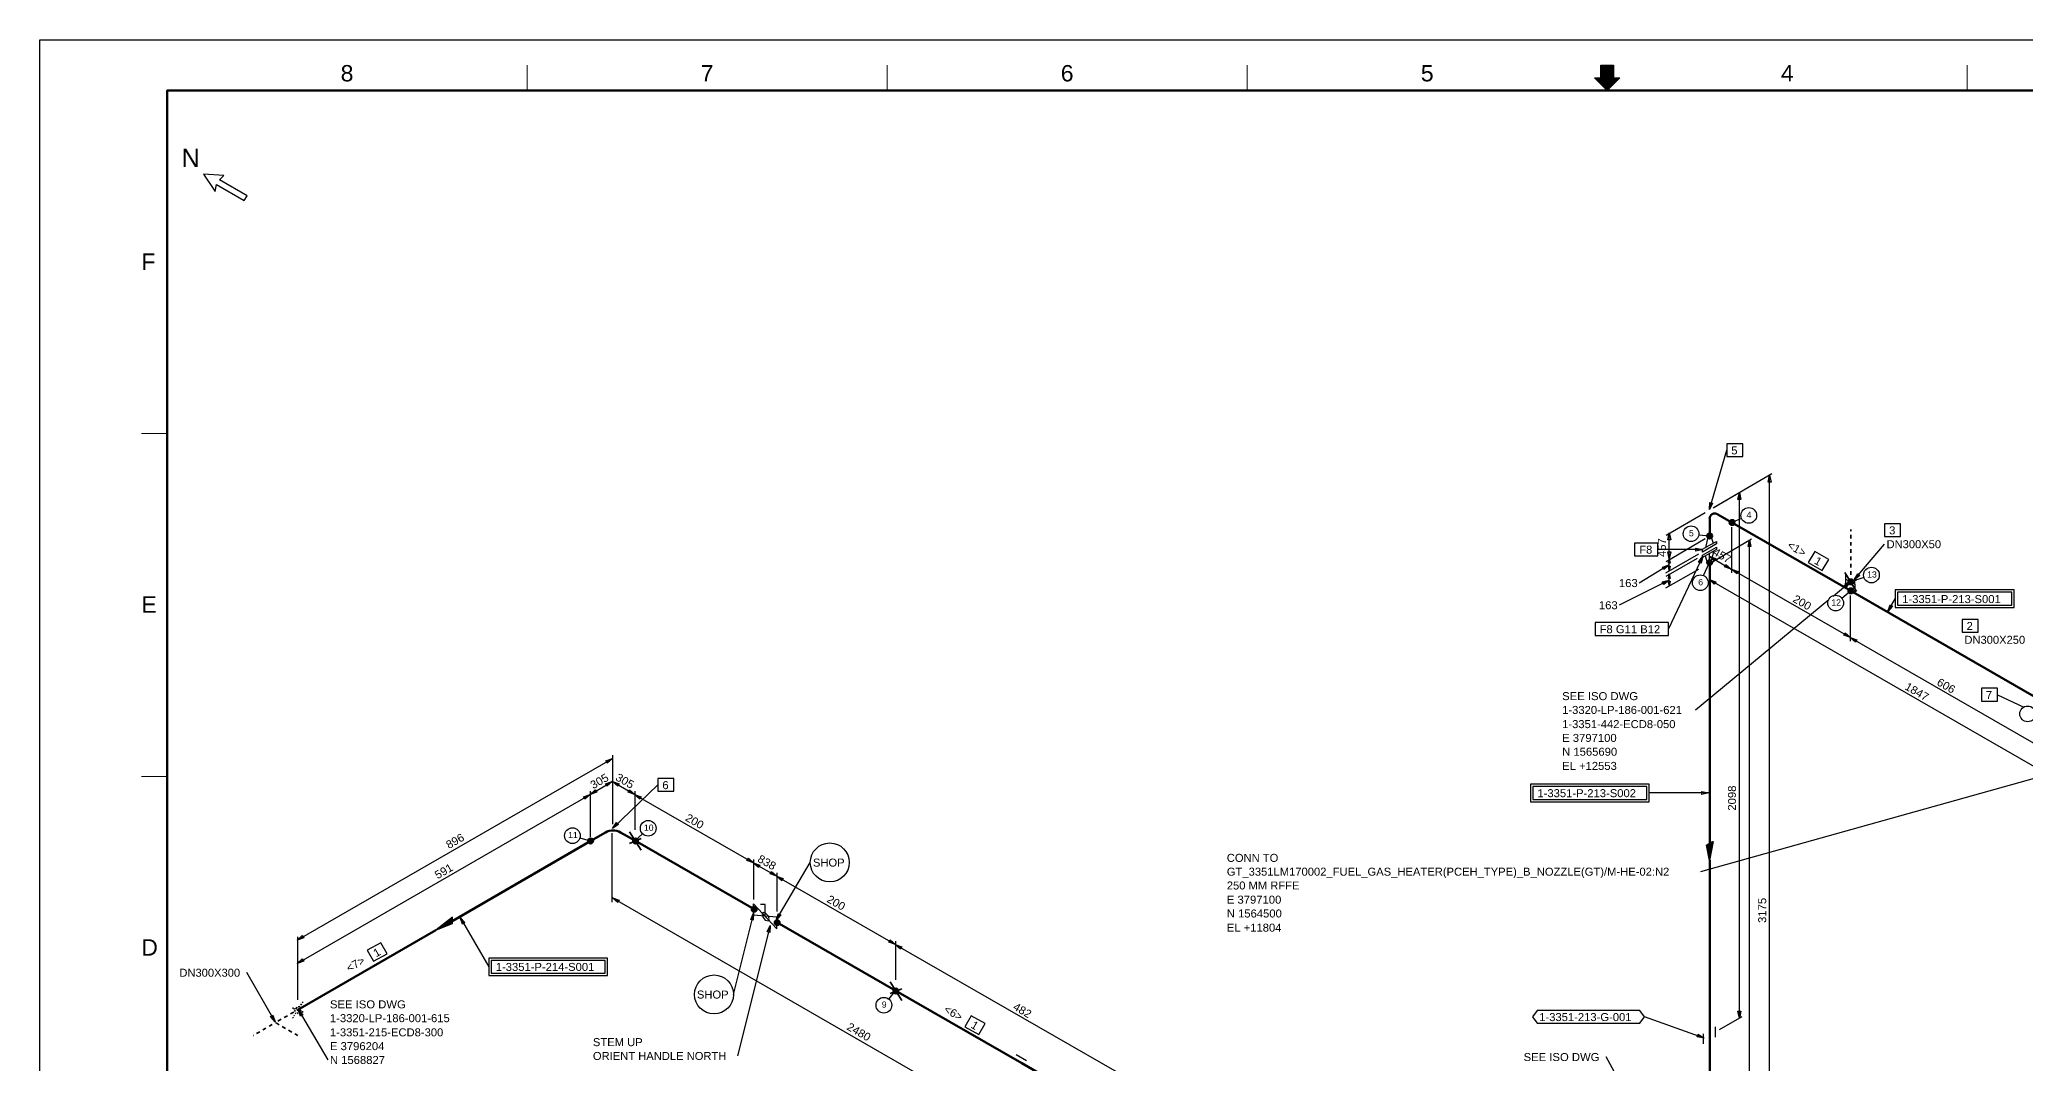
# Model space of a CAD drawing. Header units: inches. Extents: x 0 to 841, y 0 to 594.
# Drawn here: x 0 to 546, y 312 to 594 of the extents above; entities that cross this region are included whole.
import ezdxf
from ezdxf.enums import TextEntityAlignment as Align

# ---------------------------------------------------------------- set-up
doc = ezdxf.new("R2010")
doc.units = ezdxf.units.IN
doc.header["$MEASUREMENT"] = 0
for name, color, linetype in [('AD1', 7, 'Continuous'), ('AD2', 7, 'Continuous'), ('BG Border', 7, 'Continuous'), ('DIMLINES', 7, 'Continuous'), ('DIMTEXT', 7, 'Continuous'), ('FITTINGS', 7, 'Continuous'), ('FRAME', 7, 'Continuous'), ('ISOTEXT', 7, 'Continuous'), ('NOZZLES', 7, 'Continuous'), ('PIPE', 7, 'Continuous'), ('WELDS', 7, 'Continuous')]:
    doc.layers.add(name, color=color, linetype=linetype)
doc.styles.add('Arial', font='arial.ttf')

msp = doc.modelspace()

# ---------------------------------------------------------------- linework, layer by layer
at = {"layer": 'A1', "color": 4, "linetype": 'Continuous', "lineweight": 30}
for p, q in [((410.52, 388.52), (410.52, 385)), ((441.88, 385), (441.88, 388.52)), ((71.08, 327.16), (79.24, 313.32))]:
    msp.add_line(p, q, dxfattribs=at)
at = {"layer": 'AD1', "color": 4, "linetype": 'Continuous', "lineweight": 30}
for p, q in [((448.04, 451.16), (447.64, 453.08)), ((448.44, 453.08), (448.04, 451.16)), ((459, 451.88), (460.84, 451.24)), ((460.44, 450.6), (459, 451.88)), ((465.16, 448.36), (467, 447.72)), ((466.6, 447.08), (465.16, 448.36)), ((459, 445.48), (460.84, 444.84)), ((460.44, 444.2), (459, 445.48)), ((497.8, 429.56), (499.64, 428.92)), ((499.24, 428.28), (497.8, 429.56)), ((151.32, 386.36), (152.76, 387.64)), ((157.48, 389.88), (159.32, 389.24)), ((158.92, 388.6), (157.48, 389.88)), ((153.16, 387), (151.32, 386.36)), ((163.56, 386.36), (165.4, 385.72)), ((165, 385.08), (163.56, 386.36)), ((196.2, 367.56), (198.04, 366.92)), ((197.64, 366.28), (196.2, 367.56)), ((202.6, 363.88), (204.44, 363.24)), ((204.04, 362.6), (202.6, 363.88)), ((157.48, 357.88), (159.32, 357.24)), ((158.92, 356.6), (157.48, 357.88)), ((70.76, 346.28), (72.2, 347.56)), ((72.6, 346.92), (70.76, 346.28)), ((235.24, 345.08), (237.08, 344.44)), ((236.68, 343.8), (235.24, 345.08)), ((70.76, 339.88), (72.2, 341.16)), ((72.6, 340.52), (70.76, 339.88)), ((467.32, 324.84), (466.92, 326.76)), ((467.72, 326.76), (467.32, 324.84))]:
    msp.add_line(p, q, dxfattribs=at)
at = {"layer": 'AD2', "color": 4, "linetype": 'Continuous', "lineweight": 30}
for p, q in [((475.24, 472.28), (475.64, 474.2)), ((475.64, 474.2), (476.04, 472.28)), ((466.92, 467.48), (467.32, 469.4)), ((467.32, 469.4), (467.72, 467.48)), ((447.64, 456.44), (448.04, 458.36)), ((448.04, 458.36), (448.44, 456.44)), ((469.72, 454.52), (470.12, 456.44)), ((470.12, 456.44), (470.52, 454.52)), ((465.08, 448.36), (463.24, 449)), ((463.64, 449.64), (465.08, 448.36)), ((497.88, 429.56), (496.04, 430.2)), ((496.44, 430.84), (497.88, 429.56)), ((155.64, 395.64), (157.48, 396.28)), ((157.48, 396.28), (156.04, 395)), ((155.56, 389.24), (157.4, 389.88)), ((157.4, 389.88), (155.96, 388.6)), ((162.2, 387.64), (163.64, 386.36)), ((149.48, 385.72), (151.32, 386.36)), ((151.32, 386.36), (149.88, 385.08)), ((163.64, 386.36), (161.8, 387)), ((196.28, 367.56), (194.44, 368.2)), ((194.84, 368.84), (196.28, 367.56)), ((202.68, 363.88), (200.84, 364.52)), ((201.24, 365.16), (202.68, 363.88)), ((235.32, 345.08), (233.48, 345.72)), ((233.88, 346.36), (235.32, 345.08))]:
    msp.add_line(p, q, dxfattribs=at)
at = {"layer": 'BG Border', "color": 7, "linetype": 'Continuous', "lineweight": 25}
for p, q in [((0, 594), (841, 594)), ((0, 0), (0, 594)), ((429.25, 587.02), (432.75, 587.02)), ((429.25, 583.5), (429.25, 587.02)), ((432.75, 587.02), (432.75, 583.5)), ((431, 580), (427.5, 583.5)), ((427.5, 583.5), (429.25, 583.5)), ((434.5, 583.5), (431, 580)), ((432.75, 583.5), (434.5, 583.5))]:
    msp.add_line(p, q, dxfattribs=at)
at = {"layer": 'BG Border', "color": 7, "linetype": 'Continuous', "lineweight": 13}
for p, q in [((134, 580), (134, 587.02)), ((233, 580), (233, 587.02)), ((332, 580), (332, 587.02)), ((429.4, 581.6), (429.4, 587.02)), ((429.6, 581.4), (429.6, 587.02)), ((429.8, 581.2), (429.8, 587.02)), ((430, 581), (430, 587.02)), ((430.2, 580.8), (430.2, 587.02)), ((430.4, 580.6), (430.4, 587.02)), ((430.6, 580.4), (430.6, 587.02)), ((430.8, 580.2), (430.8, 587.02)), ((431, 580), (431, 587.02)), ((431.2, 580.2), (431.2, 587.02)), ((431.4, 580.4), (431.4, 587.02)), ((431.6, 580.6), (431.6, 587.02)), ((431.8, 580.8), (431.8, 587.02)), ((432, 581), (432, 587.02)), ((432.2, 581.2), (432.2, 587.02)), ((432.4, 581.4), (432.4, 587.02)), ((432.6, 581.6), (432.6, 587.02)), ((530, 580), (530, 587.02)), ((427.6, 583.4), (427.6, 583.5)), ((427.8, 583.2), (427.8, 583.5)), ((428, 583), (428, 583.5)), ((428.2, 582.8), (428.2, 583.5)), ((428.4, 582.6), (428.4, 583.5)), ((428.6, 582.4), (428.6, 583.5)), ((428.8, 582.2), (428.8, 583.5)), ((429, 582), (429, 583.5)), ((429.2, 581.8), (429.2, 583.5)), ((432.8, 581.8), (432.8, 583.5)), ((433, 582), (433, 583.5)), ((433.2, 582.2), (433.2, 583.5)), ((433.4, 582.4), (433.4, 583.5)), ((433.6, 582.6), (433.6, 583.5)), ((433.8, 582.8), (433.8, 583.5)), ((434, 583), (434, 583.5)), ((434.2, 583.2), (434.2, 583.5)), ((434.4, 583.4), (434.4, 583.5)), ((27.98, 485.67), (35, 485.67)), ((27.98, 391.33), (35, 391.33))]:
    msp.add_line(p, q, dxfattribs=at)
at = {"layer": 'BG Border', "color": 3, "linetype": 'Continuous', "lineweight": 120}
for p, q in [((35, 580), (827, 580)), ((35, 14), (35, 580))]:
    msp.add_line(p, q, dxfattribs=at)
msp.add_lwpolyline([(827, 580), (35, 580), (35, 14), (827, 14)], close=True, dxfattribs=at)
at = {"layer": 'DIMLINES', "color": 7, "linetype": 'Continuous', "lineweight": 30}
for p, q in [((468.12, 469.8), (460.12, 465.08)), ((476.28, 474.52), (460.44, 465.32)), ((476.04, 472.28), (475.24, 472.28)), ((467.72, 467.48), (466.92, 467.48)), ((447.16, 457.64), (457.88, 463.96)), ((465.24, 447.32), (465.24, 459.88)), ((447.16, 450.44), (457.88, 456.76)), ((448.44, 456.44), (447.64, 456.44)), ((470.68, 456.6), (459.96, 450.28)), ((470.52, 454.52), (469.72, 454.52)), ((448.04, 449.48), (439.8, 444.52)), ((446.2, 448.84), (448.04, 449.48)), ((446.6, 448.2), (446.2, 448.84)), ((448.04, 449.48), (446.6, 448.2)), ((447.08, 447.32), (456.2, 452.52)), ((447.08, 443.16), (456.2, 448.36)), ((447.16, 446.36), (455.8, 451.4)), ((447.64, 453.08), (448.44, 453.08)), ((447.8, 449.96), (448.04, 451.16)), ((448.28, 449.96), (447.8, 449.96)), ((448.04, 447.96), (447.8, 449.16)), ((447.8, 449.16), (448.28, 449.16)), ((448.04, 451.16), (448.28, 449.96)), ((448.04, 447.96), (448.04, 451.16)), ((448.28, 449.16), (448.04, 447.96)), ((459.08, 450.92), (459.08, 452.84)), ((460.84, 451.24), (460.44, 450.6)), ((463.24, 449), (463.64, 449.64)), ((467, 447.72), (466.6, 447.08)), ((448.04, 445.32), (434.28, 438.44)), ((446.12, 444.84), (448.04, 445.32)), ((446.52, 444.12), (446.12, 444.84)), ((448.04, 445.32), (446.52, 444.12)), ((447.8, 445.8), (448.04, 447)), ((448.28, 445.8), (447.8, 445.8)), ((448.04, 443.8), (447.8, 445)), ((447.8, 445), (448.28, 445)), ((448.04, 447), (448.28, 445.8)), ((448.04, 443.8), (448.04, 447)), ((448.28, 445), (448.04, 443.8)), ((459.08, 444.52), (459.08, 446.44)), ((460.84, 444.84), (460.44, 444.2)), ((497.88, 428.52), (497.88, 441.08)), ((496.04, 430.2), (496.44, 430.84)), ((499.64, 428.92), (499.24, 428.28)), ((156.04, 395), (155.64, 395.64)), ((157.48, 397.16), (157.48, 378.2)), ((152.76, 387.64), (153.16, 387)), ((155.96, 388.6), (155.56, 389.24)), ((159.32, 389.24), (158.92, 388.6)), ((161.8, 387), (162.2, 387.64)), ((149.88, 385.08), (149.48, 385.72)), ((151.32, 387.24), (151.32, 374.68)), ((163.64, 387.24), (163.64, 376.6)), ((165.4, 385.72), (165, 385.08)), ((157.4, 356.76), (157.4, 375.72)), ((194.44, 368.2), (194.84, 368.84)), ((196.28, 368.44), (196.28, 357.48)), ((198.04, 366.92), (197.64, 366.28)), ((200.84, 364.52), (201.24, 365.16)), ((202.68, 364.76), (202.68, 354.12)), ((204.44, 363.24), (204.04, 362.6)), ((159.32, 357.24), (158.92, 356.6)), ((70.84, 347.16), (70.84, 330.04)), ((72.2, 347.56), (72.6, 346.92)), ((233.48, 345.72), (233.88, 346.36)), ((235.32, 345.96), (235.32, 335.32)), ((237.08, 344.44), (236.68, 343.8)), ((70.84, 340.76), (70.84, 329.88)), ((72.2, 341.16), (72.6, 340.52)), ((468.04, 325.16), (461.8, 321.56)), ((466.92, 326.76), (467.72, 326.76))]:
    msp.add_line(p, q, dxfattribs=at)
at = {"layer": 'DL', "color": 4, "linetype": 'Continuous', "lineweight": 30}
for p, q in [((475.64, 212.76), (475.64, 474.2)), ((467.32, 324.84), (467.32, 469.4)), ((448.04, 451.16), (448.04, 458.36)), ((470.12, 267.24), (470.12, 456.44)), ((459, 451.88), (465.08, 448.36)), ((465.16, 448.36), (497.88, 429.56)), ((459, 445.48), (561.32, 386.6)), ((497.8, 429.56), (550.68, 399.08)), ((70.76, 346.28), (157.48, 396.28)), ((151.32, 386.36), (157.4, 389.88)), ((157.48, 389.88), (163.64, 386.36)), ((70.76, 339.88), (151.32, 386.36)), ((163.56, 386.36), (196.28, 367.56)), ((196.2, 367.56), (202.68, 363.88)), ((202.6, 363.88), (235.32, 345.08)), ((157.48, 357.88), (459.08, 184.12)), ((235.24, 345.08), (305.4, 304.68))]:
    msp.add_line(p, q, dxfattribs=at)
at = {"layer": 'ELBO', "color": 3, "linetype": 'Continuous', "lineweight": 50}
for centre, radius, start, end in [((460.55, 462.28), 1.39, 60.019, 180), ((157.64, 372.28), 4.16, 60.018, 119.982)]:
    msp.add_arc(centre, radius, start, end, dxfattribs=at)
at = {"layer": 'FITTINGS', "color": 2, "linetype": 'Continuous', "lineweight": 30}
for p, q in [((458.3, 372.4), (459.9, 373.4)), ((459.1, 368.2), (458.3, 372.4)), ((458.4, 372.5), (459.8, 373.3)), ((459.1, 368.7), (458.4, 372.5)), ((458.5, 372.5), (459.7, 373.2)), ((459.1, 369.2), (458.5, 372.5)), ((458.6, 372.6), (459.6, 373.1)), ((459.1, 369.7), (458.6, 372.6)), ((458.7, 372.6), (459.4, 373)), ((459.1, 370.1), (458.7, 372.6)), ((458.8, 372.7), (459.4, 373)), ((459.1, 370.5), (458.8, 372.7)), ((459, 372.8), (459.2, 373)), ((459.1, 371.4), (459, 372.9)), ((459, 372.9), (459.1, 372.9)), ((459.1, 371), (459, 372.8)), ((459.1, 372.9), (460.1, 373.4)), ((460.1, 373.4), (459.1, 368.2)), ((459.9, 373.4), (459.1, 368.7)), ((459.8, 373.3), (459.1, 369.2)), ((459.7, 373.2), (459.1, 369.7)), ((459.6, 373.1), (459.1, 370.1)), ((459.4, 373), (459.1, 370.5)), ((459.4, 373), (459.1, 371)), ((459.2, 373), (459.1, 371.4)), ((459.1, 372.9), (459.1, 368.2)), ((113.5, 352.6), (108.9, 349)), ((113.5, 351.6), (108.9, 349)), ((108.9, 349), (113.5, 350.8)), ((113.5, 352.4), (109.4, 349.2)), ((109.4, 349.2), (113.5, 350.9)), ((113.5, 352.3), (109.8, 349.4)), ((109.8, 349.4), (113.5, 351)), ((113.5, 352.2), (110.3, 349.8)), ((110.3, 349.8), (113.5, 351.1)), ((113.5, 352.1), (110.7, 350)), ((110.7, 350), (113.5, 351.2)), ((113.5, 351.9), (111.1, 350.2)), ((111.1, 350.2), (113.5, 351.3)), ((113.5, 351.8), (111.6, 350.5)), ((111.6, 350.5), (113.5, 351.4)), ((113.5, 351.7), (112, 350.7)), ((112, 350.7), (113.5, 351.5)), ((113.5, 351.6), (113.5, 352.6)), ((113.5, 350.8), (113.5, 352.4)), ((113.5, 350.9), (113.5, 352.3)), ((113.5, 351), (113.5, 352.2)), ((113.5, 351.1), (113.5, 352.1)), ((113.5, 351.2), (113.5, 351.9)), ((113.5, 351.3), (113.5, 351.8)), ((113.5, 351.4), (113.5, 351.7)), ((113.5, 351.5), (113.5, 351.6))]:
    msp.add_line(p, q, dxfattribs=at)
at = {"layer": 'FRAME', "color": 2, "linetype": 'Continuous', "lineweight": 30}
for p, q in [((45, 557), (48.2, 552.2)), ((50.6, 556.6), (45, 557)), ((48.2, 552.2), (48.6, 554.2)), ((48.6, 554.2), (56.2, 549.8)), ((49.4, 555.4), (50.6, 556.6)), ((57, 551), (49.4, 555.4)), ((56.2, 549.8), (57, 551))]:
    msp.add_line(p, q, dxfattribs=at)
at = {"layer": 'ISOTEXT', "color": 7, "linetype": 'Continuous', "lineweight": 30}
for p, q in [((459.08, 464.76), (463.88, 481.08)), ((468.28, 482.84), (463.88, 482.84)), ((463.88, 482.84), (463.88, 479.32)), ((468.28, 479.32), (468.28, 482.84)), ((463.88, 479.32), (468.28, 479.32)), ((459.08, 464.76), (459.24, 466.68)), ((459.96, 466.52), (459.08, 464.76)), ((459.24, 466.68), (459.96, 466.52)), ((511.64, 460.84), (507.24, 460.84)), ((507.24, 460.84), (507.24, 457.32)), ((511.64, 457.32), (511.64, 460.84)), ((444.92, 455.48), (438.52, 455.48)), ((438.52, 455.48), (438.52, 451.96)), ((457.32, 453.72), (444.84, 453.72)), ((444.92, 451.96), (444.92, 455.48)), ((455.4, 453.32), (455.4, 454.12)), ((455.4, 454.12), (457.32, 453.72)), ((457.32, 453.72), (455.4, 453.32)), ((488.04, 453.16), (486.28, 450.12)), ((491.88, 451), (488.04, 453.16)), ((498.92, 445.4), (507.24, 455.24)), ((507.24, 457.32), (511.64, 457.32)), ((438.52, 451.96), (444.92, 451.96)), ((457.32, 451.88), (447.88, 431.88)), ((456.12, 450.28), (457.32, 451.88)), ((456.84, 449.96), (456.12, 450.28)), ((457.32, 451.88), (456.84, 449.96)), ((486.28, 450.12), (490.12, 447.96)), ((490.12, 447.96), (491.88, 451)), ((493.08, 440.92), (497.8, 444.84)), ((496.12, 443.88), (497.8, 444.84)), ((496.6, 443.32), (496.12, 443.88)), ((497.8, 444.84), (496.6, 443.32)), ((498.92, 445.4), (499.88, 447.08)), ((500.44, 446.6), (498.92, 445.4)), ((499.88, 447.08), (500.44, 446.6)), ((542.84, 442.6), (510.2, 442.6)), ((510.2, 442.6), (510.2, 437.8)), ((542.84, 437.8), (542.84, 442.6)), ((455.24, 409.64), (491.96, 439.96)), ((508.12, 436.68), (510.2, 440.2)), ((508.12, 436.68), (508.76, 438.52)), ((509.4, 438.12), (508.12, 436.68)), ((508.76, 438.52), (509.4, 438.12)), ((510.2, 437.8), (542.84, 437.8)), ((542.2, 441.96), (510.84, 441.96)), ((510.84, 441.96), (510.84, 438.44)), ((510.84, 438.44), (542.2, 438.44)), ((542.2, 438.44), (542.2, 441.96)), ((447.88, 433.64), (427.64, 433.64)), ((427.64, 433.64), (427.64, 430.12)), ((447.88, 430.12), (447.88, 433.64)), ((533, 434.52), (528.6, 434.52)), ((528.6, 434.52), (528.6, 431)), ((533, 431), (533, 434.52)), ((427.64, 430.12), (447.88, 430.12)), ((528.6, 431), (533, 431)), ((538.28, 415.56), (533.88, 415.56)), ((533.88, 415.56), (533.88, 412.04)), ((538.28, 412.04), (538.28, 415.56)), ((533.88, 412.04), (538.28, 412.04)), ((538.28, 413.72), (545.56, 410.36)), ((456.76, 365.16), (561.24, 394.44)), ((157.48, 377), (169.96, 389)), ((174.36, 390.76), (169.96, 390.76)), ((169.96, 390.76), (169.96, 387.24)), ((174.36, 387.24), (174.36, 390.76)), ((442.52, 389.16), (409.88, 389.16)), ((409.88, 389.16), (409.88, 384.36)), ((441.88, 388.52), (410.52, 388.52)), ((442.52, 384.36), (442.52, 389.16)), ((169.96, 387.24), (174.36, 387.24)), ((409.88, 384.36), (442.52, 384.36)), ((410.52, 385), (441.88, 385)), ((458.92, 386.76), (442.52, 386.76)), ((457, 386.36), (457, 387.16)), ((457, 387.16), (458.92, 386.76)), ((458.92, 386.76), (457, 386.36)), ((157.48, 377), (158.6, 378.6)), ((159.16, 378.04), (157.48, 377)), ((158.6, 378.6), (159.16, 378.04)), ((202.52, 351.8), (211.88, 367.64)), ((115.64, 352.52), (123.48, 338.92)), ((115.64, 352.52), (116.92, 351.08)), ((116.28, 350.68), (115.64, 352.52)), ((116.92, 351.08), (116.28, 350.68)), ((196.28, 353.72), (190.68, 331.32)), ((200.84, 350.28), (191.88, 314.44)), ((195.48, 351.96), (196.28, 353.72)), ((196.2, 351.8), (195.48, 351.96)), ((196.28, 353.72), (196.2, 351.8)), ((200.04, 348.52), (200.84, 350.28)), ((200.84, 350.28), (200.76, 348.36)), ((202.52, 351.8), (203.16, 353.64)), ((203.8, 353.24), (202.52, 351.8)), ((203.16, 353.64), (203.8, 353.24)), ((93.8, 345.56), (90.04, 343.48)), ((95.56, 342.52), (93.8, 345.56)), ((200.76, 348.36), (200.04, 348.52)), ((90.04, 343.48), (91.8, 340.44)), ((91.8, 340.44), (95.56, 342.52)), ((156.12, 341.32), (123.48, 341.32)), ((123.48, 341.32), (123.48, 336.52)), ((155.48, 340.68), (124.12, 340.68)), ((124.12, 340.68), (124.12, 337.16)), ((155.48, 337.16), (155.48, 340.68)), ((156.12, 336.52), (156.12, 341.32)), ((64.76, 323.8), (56.92, 337.4)), ((123.48, 336.52), (156.12, 336.52)), ((124.12, 337.16), (155.48, 337.16)), ((63.48, 325.24), (64.12, 325.64)), ((64.76, 323.8), (63.48, 325.24)), ((64.12, 325.64), (64.76, 323.8)), ((71.08, 327.16), (72.36, 325.72)), ((71.72, 325.32), (71.08, 327.16)), ((72.36, 325.72), (71.72, 325.32)), ((256.12, 325.48), (254.36, 322.44)), ((254.36, 322.44), (258.2, 320.28)), ((259.96, 323.32), (256.12, 325.48)), ((258.2, 320.28), (259.96, 323.32)), ((411.72, 326.92), (410.44, 325.16)), ((410.44, 325.16), (411.72, 323.4)), ((439.96, 326.92), (411.72, 326.92)), ((411.72, 323.4), (439.96, 323.4)), ((441.24, 325.16), (439.96, 326.92)), ((439.96, 323.4), (441.24, 325.16)), ((457.64, 319.32), (441.24, 325.16)), ((455.72, 319.64), (455.96, 320.36)), ((457.64, 319.32), (455.72, 319.64)), ((455.96, 320.36), (457.64, 319.32)), ((449.88, 279), (430.68, 314.2))]:
    msp.add_line(p, q, dxfattribs=at)
at = {"layer": 'ISOTEXT', "color": 2, "linetype": 'Continuous', "lineweight": 30}
for centre in [(217.24, 367.64), (185.4, 331.32)]:
    msp.add_circle(centre, 5.36, dxfattribs=at)
at = {"layer": 'NOZZLES', "color": 7, "linetype": 'Continuous', "lineweight": 25}
for p, q in [((461, 455.3), (457.2, 453)), ((457.2, 453.8), (459.1, 454.9)), ((457.2, 453), (457.2, 453.8)), ((461, 453.7), (457.2, 451.5)), ((457.2, 452.2), (459.1, 453.3)), ((458.7, 457.2), (458, 454.2)), ((459.5, 457.7), (458.7, 457.2)), ((459.1, 454.9), (461, 455.9)), ((459.1, 453.3), (461, 454.4)), ((460.2, 455.4), (459.5, 457.7)), ((460.2, 453.2), (459.5, 450.2)), ((461, 455.9), (461, 455.3)), ((461, 454.4), (461, 453.7)), ((457.2, 451.5), (457.2, 452.2)), ((458.7, 449.8), (458, 451.9)), ((459.5, 450.2), (458.7, 449.8)), ((496.6, 445.6), (496.6, 447)), ((496.6, 443.1), (496.6, 445.6)), ((496.6, 445.6), (499.1, 444.2)), ((497.9, 442.3), (496.6, 443.1)), ((499.1, 441.6), (497.9, 442.3)), ((499.1, 444.2), (499.1, 445.6)), ((499.1, 444.2), (499.1, 441.6)), ((196.3, 353.1), (196.3, 356.3)), ((196.3, 356.3), (202.7, 349.4)), ((199.5, 356.1), (198.2, 356.1)), ((199.5, 352.9), (199.5, 356.1)), ((202.7, 352.6), (196.3, 353.1)), ((198.9, 353.9), (198.6, 353.4)), ((198.6, 353.4), (198.9, 352.5)), ((199.5, 353.8), (198.9, 353.9)), ((198.9, 352.5), (199.5, 351.8)), ((200.3, 353), (199.5, 353.8)), ((199.5, 351.8), (200.3, 351.6)), ((200.6, 352.2), (200.3, 353)), ((200.3, 351.6), (200.6, 352.2)), ((202.7, 351), (202.7, 352.6)), ((202.7, 349.4), (202.7, 351)), ((460.7, 322.4), (460.7, 319.6)), ((457.5, 317.7), (457.5, 320.5)), ((271.3, 313.1), (268.5, 314.7))]:
    msp.add_line(p, q, dxfattribs=at)
at = {"layer": 'NOZZLES', "color": 7, "linetype": 'Continuous', "lineweight": 35}
for centre in [(465.32, 461.16), (459.16, 457.48), (459.16, 450.12), (497.96, 444.84), (497.96, 442.36), (151.48, 373.56), (163.8, 373.56), (196.44, 354.76), (202.76, 351.08), (235.4, 332.28)]:
    msp.add_circle(centre, 0.76, dxfattribs=at)
at = {"layer": 'PIPE', "color": 3, "linetype": 'Continuous', "lineweight": 50}
for p, q in [((459.2, 462.3), (459.2, 457.5)), ((465.3, 461.2), (461.2, 463.5)), ((498, 442.4), (465.3, 461.2)), ((459.2, 450.1), (459.2, 372.9)), ((550.8, 411.9), (498, 442.4)), ((151.5, 373.6), (113.6, 351.6)), ((155.6, 375.9), (151.5, 373.6)), ((163.8, 373.6), (159.7, 375.9)), ((196.4, 354.8), (163.8, 373.6)), ((459.2, 368.3), (459.2, 320.1)), ((235.4, 332.3), (202.8, 351.1)), ((108.9, 349), (71, 327.1)), ((270, 312.4), (235.4, 332.3)), ((459.2, 320.1), (459.2, 260.9)), ((305.5, 291.9), (270, 312.4))]:
    msp.add_line(p, q, dxfattribs=at)
at = {"layer": 'PIPE', "color": 2, "linetype": 'Continuous', "lineweight": 35}
for p, q in [((498, 458.8), (498, 459.2)), ((498, 456.8), (498, 457.8)), ((498, 454.8), (498, 455.8)), ((498, 452.8), (498, 453.8)), ((498, 450.8), (498, 451.8)), ((498, 448.8), (498, 449.8)), ((498, 446.8), (498, 447.8)), ((498, 444.8), (498, 445.8)), ((69.5, 327.6), (69.8, 327.5)), ((70.8, 327.8), (70.3, 327.3)), ((71.5, 328), (71.1, 327.9)), ((72, 328.7), (71.8, 328.4)), ((71.8, 327.5), (71.8, 327.9)), ((72.4, 329.3), (72.2, 329)), ((63.92, 323.08), (63.06, 322.57)), ((64.97, 323.5), (65.83, 323)), ((66.38, 324.49), (65.5, 324)), ((66.69, 322.5), (67.56, 322)), ((68.12, 325.47), (67.25, 324.98)), ((69.86, 326.45), (68.99, 325.96)), ((69.5, 324.8), (69.8, 325.1)), ((69.9, 325.4), (70.1, 325.6)), ((70.2, 327), (70.1, 326.6)), ((70.2, 326.2), (70.5, 326.1)), ((71, 327.1), (70.73, 326.95)), ((70.8, 326.1), (71.1, 326.3)), ((71.5, 326.6), (71.8, 327.1)), ((72, 326.6), (71.8, 326.6)), ((72.4, 326.5), (72.2, 326.5)), ((60.48, 321.05), (59.61, 320.54)), ((62.2, 322.06), (61.34, 321.56)), ((68.42, 321.5), (69.29, 320.99)), ((70.15, 320.49), (71, 320))]:
    msp.add_line(p, q, dxfattribs=at)
at = {"layer": 'PIPE', "color": 3, "linetype": 'Continuous', "lineweight": 35}
for p, q in [((64.8, 323.6), (64.78, 323.59)), ((69.9, 327.4), (70.1, 327.4)), ((58.75, 320.03), (58.7, 320))]:
    msp.add_line(p, q, dxfattribs=at)
at = {"layer": 'WDC', "color": 4, "linetype": 'Continuous', "lineweight": 30}
for centre in [(469.91, 463.11), (503.64, 446.71), (456.6, 444.59), (493.8, 439), (546.6, 408.52), (146.47, 375.01), (167.31, 377.04), (232.11, 328.37)]:
    msp.add_circle(centre, 2.16, dxfattribs=at)
at = {"layer": 'WDC', "color": 1, "linetype": 'Continuous', "lineweight": 30}
msp.add_circle((454.05, 458.07), 2.16, dxfattribs=at)
at = {"layer": 'WELDS', "color": 7, "linetype": 'Continuous', "lineweight": 35}
for p, q in [((499.5, 442.2), (496.3, 447.4)), ((496.3, 444.2), (499.5, 445.4)), ((165.4, 371), (162.2, 376.1)), ((165.4, 374.2), (162.2, 372.9)), ((237, 329.7), (233.8, 334.8)), ((237, 332.9), (233.8, 331.6))]:
    msp.add_line(p, q, dxfattribs=at)
at = {"layer": 'WELDS', "color": 6, "linetype": 'Continuous', "lineweight": 35}
for centre in [(465.32, 461.16), (459.16, 457.48), (459.16, 450.12), (497.96, 444.84), (497.96, 442.36), (151.48, 373.56), (163.8, 373.56), (196.44, 354.76), (202.76, 351.08), (235.4, 332.28)]:
    msp.add_circle(centre, 0.76, dxfattribs=at)
at = {"layer": 'WELDS', "color": 6}
for centre, radius in [((465.32, 461.16), 0.56), ((465.32, 461.16), 0.36), ((465.32, 461.16), 0.36), ((465.32, 461.16), 0.16), ((465.32, 461.16), 0.16), ((459.16, 457.48), 0.56), ((459.16, 457.48), 0.36), ((459.16, 457.48), 0.36), ((459.16, 457.48), 0.16), ((459.16, 457.48), 0.16), ((459.16, 450.12), 0.56), ((459.16, 450.12), 0.36), ((459.16, 450.12), 0.36), ((459.16, 450.12), 0.16), ((459.16, 450.12), 0.16), ((497.96, 444.84), 0.56), ((497.96, 442.36), 0.56), ((497.96, 444.84), 0.36), ((497.96, 444.84), 0.36), ((497.96, 442.36), 0.36), ((497.96, 442.36), 0.36), ((497.96, 444.84), 0.16), ((497.96, 444.84), 0.16), ((497.96, 442.36), 0.16), ((497.96, 442.36), 0.16), ((151.48, 373.56), 0.56), ((151.48, 373.56), 0.36), ((151.48, 373.56), 0.36), ((151.48, 373.56), 0.16), ((151.48, 373.56), 0.16), ((163.8, 373.56), 0.56), ((163.8, 373.56), 0.36), ((163.8, 373.56), 0.36), ((163.8, 373.56), 0.16), ((163.8, 373.56), 0.16), ((196.44, 354.76), 0.56), ((196.44, 354.76), 0.36), ((196.44, 354.76), 0.36), ((196.44, 354.76), 0.16), ((196.44, 354.76), 0.16), ((202.76, 351.08), 0.56), ((202.76, 351.08), 0.36), ((202.76, 351.08), 0.36), ((202.76, 351.08), 0.16), ((202.76, 351.08), 0.16), ((235.4, 332.28), 0.56), ((235.4, 332.28), 0.36), ((235.4, 332.28), 0.36), ((235.4, 332.28), 0.16), ((235.4, 332.28), 0.16)]:
    msp.add_circle(centre, radius, dxfattribs=at)
at = {"layer": 'WL', "color": 7}
for p, q in [((467.92, 462.27), (465.24, 461.16)), ((457.49, 446.56), (459.08, 450.12)), ((495.47, 440.37), (497.88, 442.36)), ((501.59, 446.04), (497.88, 444.84)), ((148.54, 374.39), (151.32, 373.56)), ((165.74, 375.56), (163.64, 373.56)), ((233.48, 330.04), (235.32, 332.28))]:
    msp.add_line(p, q, dxfattribs=at)
at = {"layer": 'WL1', "color": 7}
msp.add_line((456.2, 457.82), (459.08, 457.48), dxfattribs=at)

# ---------------------------------------------------------------- texts
at = {"layer": 'BG Border', "color": 3, "style": 'Arial', "width": 1.008516}
for s, p in [('8', (84.5, 587.02)), ('7', (183.5, 587.02)), ('6', (282.5, 587.02)), ('5', (381.5, 587.02)), ('4', (480.5, 587.02))]:
    msp.add_text(s, height=4.5, dxfattribs=at).set_placement(p, align=Align.TOP_CENTER)
at = {"layer": 'BG Border', "color": 3, "style": 'Arial'}
for s, width, p in [('F', 0.993934, (27.98, 532.93)), ('E', 1.004063, (27.98, 438.6)), ('D', 0.992063, (27.98, 344.26))]:
    msp.add_text(s, height=4.5, dxfattribs=dict(at, width=width)).set_placement(p, align=Align.MIDDLE_LEFT)
at = {"layer": 'CP', "color": 4, "style": 'Arial', "width": 1.008516}
for s, rotation, p in [('457', 90, (447.14, 451.66)), ('457', 329.9314, (459.82, 452.41)), ('305', 30.0686, (152.2, 387.75)), ('305', 330.2551, (158.13, 390.4)), ('838', 330.4077, (197.16, 367.99))]:
    msp.add_text(s, height=2.2, rotation=rotation, dxfattribs=at).set_placement(p)
at = {"layer": 'DIMTEXT', "color": 2, "style": 'Arial', "width": 1.008516}
for p in [(434.2, 443.4), (428.7, 437.3)]:
    msp.add_text('163', height=2.2, dxfattribs=at).set_placement(p)
for s, rotation, p in [('200', 330, (481.8, 439.5)), ('1847', 330, (512.6, 415.4)), ('606', 330, (521.4, 416.6)), ('2098', 90, (466.4, 381.9)), ('200', 330, (177.3, 379.3)), ('896', 30, (112.5, 371.3)), ('591', 30, (109.4, 363)), ('200', 330, (216.2, 356.9)), ('3175', 90, (474.7, 351)), ('482', 330, (267.4, 327.3)), ('2480', 330, (221.7, 321.8))]:
    msp.add_text(s, height=2.2, rotation=rotation, dxfattribs=at).set_placement(p)
at = {"layer": 'ELEDIT', "color": 4, "style": 'Arial', "width": 1.005315}
for s, p in [('EL +12553', (418.6, 393.1)), ('EL +11804', (326.4, 348.6))]:
    msp.add_text(s, height=2.2, dxfattribs=at).set_placement(p)
at = {"layer": 'FRAME', "color": 2, "style": 'Arial', "width": 0.992063}
msp.add_text('N', height=5, dxfattribs=at).set_placement((39, 559))
at = {"layer": 'ISOTEXT', "color": 2, "style": 'Arial'}
for s, width, p in [('5', 1.008516, (465.1, 479.9)), ('3', 1.008516, (508.5, 457.9)), ('F8', 1.000881, (439.8, 452.6)), ('DN300X50', 0.996682, (507.8, 454.1)), ('1-3351-P-213-S001', 1.003781, (512.1, 439)), ('F8 G11 B12', 1.005211, (428.9, 430.7)), ('2', 1.008516, (529.8, 431.6)), ('DN300X250', 0.99789, (529.2, 427.8)), ('SEE ISO DWG', 1.00983, (418.6, 412.3)), ('1-3320-LP-186-001-621', 1.004063, (418.6, 408.5)), ('7', 1.008516, (535.1, 412.6)), ('1-3351-442-ECD8-050', 1.00235, (418.6, 404.6)), ('E 3797100', 1.007902, (418.6, 400.8)), ('N 1565690', 1.006087, (418.6, 397)), ('6', 1.008516, (171.2, 387.8)), ('1-3351-P-213-S002', 1.003781, (411.8, 385.6)), ('SHOP', 1.000132, (212.6, 366.5)), ('GT_3351LM170002_FUEL_GAS_HEATER(PCEH_TYPE)_B_NOZZLE(GT)/M-HE-02:N2', 1.001956, (326.4, 364)), ('CONN TO', 0.999656, (326.4, 367.8)), ('250 MM RFFE', 0.998922, (326.4, 360.2)), ('E 3797100', 1.007902, (326.4, 356.3)), ('N 1564500', 1.006087, (326.4, 352.5)), ('1-3351-P-214-S001', 1.003781, (125.4, 337.8)), ('DN300X300', 0.99789, (38.4, 336.2)), ('SEE ISO DWG', 1.00983, (79.8, 327.5)), ('SHOP', 1.000132, (180.7, 330.2)), ('1-3320-LP-186-001-615', 1.004063, (79.8, 323.7)), ('1-3351-213-G-001', 1.003461, (412.3, 324)), ('1-3351-215-ECD8-300', 1.00235, (79.8, 319.8)), ('E 3796204', 1.007902, (79.8, 316)), ('STEM UP', 1.001997, (152.1, 317.1)), ('N 1568827', 1.006087, (79.8, 312.2)), ('ORIENT HANDLE NORTH', 0.999935, (152.1, 313.3)), ('SEE ISO DWG', 1.00983, (408, 313))]:
    msp.add_text(s, height=2.2, dxfattribs=dict(at, width=width)).set_placement(p)
for s, rotation, width, p in [('<1>', 330, 0.993892, (480.3, 454.3)), ('1', 330, 1.008516, (487.7, 450)), ('<7>', 30, 0.993892, (85.1, 337.4)), ('1', 30, 1.008516, (92.5, 341.5)), ('<6>', 330, 0.993892, (248.4, 326.6)), ('1', 330, 1.008516, (255.8, 322.3))]:
    msp.add_text(s, height=2.2, rotation=rotation, dxfattribs=dict(at, width=width)).set_placement(p)
at = {"layer": 'WDT', "color": 2, "style": 'Arial', "width": 1.008516}
for s, p in [('4', (469.31, 462.43)), ('5', (453.46, 457.39)), ('13', (502.45, 446.03)), ('6', (456.01, 443.91)), ('12', (492.61, 438.32)), ('10', (166.12, 376.36)), ('11', (145.28, 374.33)), ('9', (231.52, 327.69))]:
    msp.add_text(s, height=1.7, dxfattribs=at).set_placement(p)

doc.saveas('drawing.dxf')
